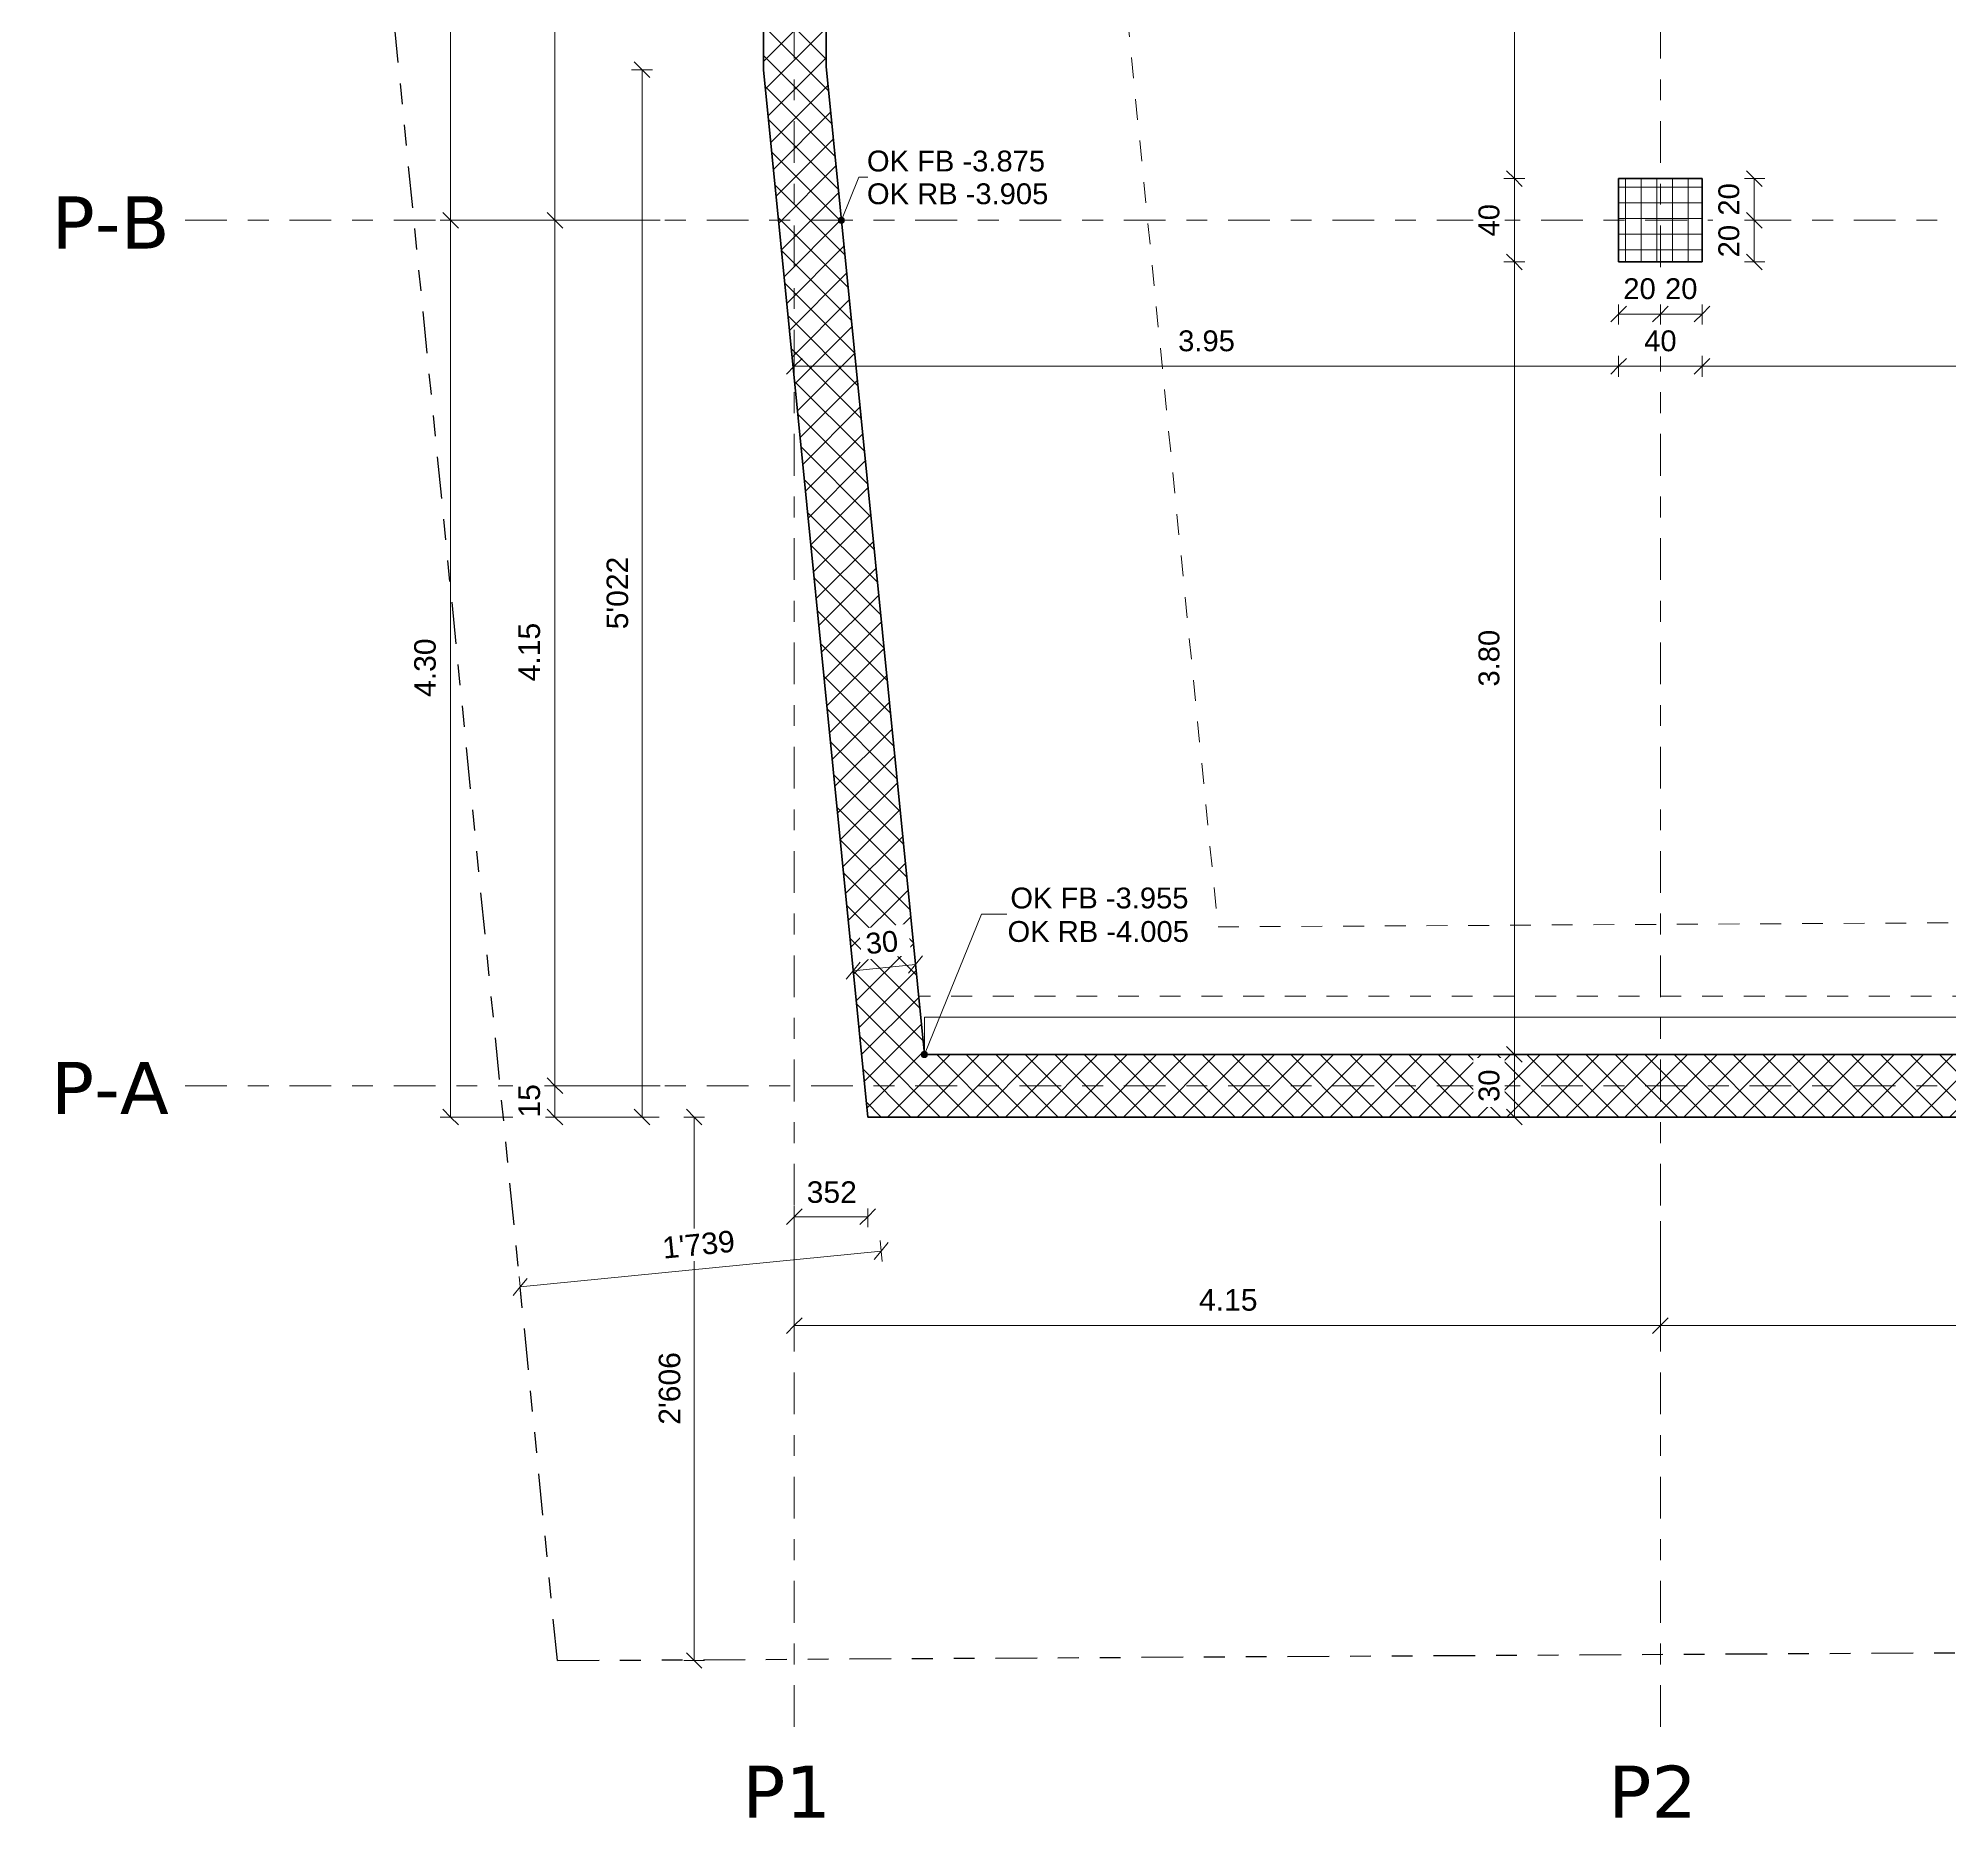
# Model space of a CAD drawing. Header units: metres. Extents: x -85.4 to -16.9, y -21.5 to 5.8.
# Drawn here: x -81.49 to -72.32, y -21.09 to -12.56 of the extents above; entities that cross this region are included whole.
import ezdxf

# ---------------------------------------------------------------- set-up
doc = ezdxf.new("R2010")
doc.units = ezdxf.units.M
for name, pattern in [('_Grundgrenze_', [0.45, 0.2, -0.05, 0.05, -0.05, 0.05, -0.05]), ('_Rasterlinie_', [0.375, 0.2, -0.05, 0.075, -0.05]), ('_Strichliert - Fein_', [0.15, 0.1, -0.05]), ('Gestrichelt', [0.1, 0.05, -0.05])]:
    doc.linetypes.add(name, pattern=pattern)
for name, color, linetype, lineweight in [('A-____-____-DIMS', 7, 'Continuous', 5), ('A-____-____-DIMS-50', 7, 'Continuous', 5), ('A-FLOR-____-OTLN', 7, 'Continuous', 9), ('A-WALL-____-MCUT', 7, 'Continuous', 35), ('A-WALL-____-PATT', 7, 'Continuous', 35), ('G-____-____-DIMS', 7, 'Continuous', 5), ('S-COLS-____-MCUT', 7, 'Continuous', 35), ('S-COLS-____-OTLN', 7, 'Continuous', 9), ('S-GRID-____-OTLN', 7, 'Continuous', 5)]:
    doc.layers.add(name, color=color, linetype=linetype, lineweight=lineweight)
for name, color, linetype, lineweight, true_color in [('A-DETL-____-OTLN', 5, 'Continuous', 9, 0x0000ff), ('C-PROP-LINE-OTLN', 7, '_Grundgrenze_', 25, 0x800000), ('S-GRID-____-IDEN', 7, 'Continuous', 9, 0x5555aa)]:
    doc.layers.add(name, color=color, linetype=linetype, lineweight=lineweight, true_color=true_color)
doc.styles.add('Arial_2', font='arial.ttf', dxfattribs={"height": 0.1})
doc.styles.add('Arial_B', font='arial.ttf', dxfattribs={"height": 0.103175})
doc.styles.add('Verdana_B', font='verdana.ttf', dxfattribs={"height": 0.25})
doc.dimstyles.new('SUB_Rohbau', dxfattribs={"dimscale": 0.3048, "dimtxt": 0.102026, "dimasz": 0.246063, "dimexe": 0.164042, "dimexo": 0.0625, "dimgap": 0.123031, "dimtad": 1, "dimdec": 0, "dimlfac": 1000, "dimzin": 0, "dimdsep": 46, "dimtxsty": 'Arial_B', "dimblk1": 'OBLIQUE', "dimblk2": 'OBLIQUE', "dimsah": 1, "dimcen": 0.09, "dimazin": 0, "dimtfac": 1, "dimtdec": 4, "dimtix": 1, "dimtmove": 0, "dimatfit": 3, "dimfxl": 0.164042, "dimfxlon": 1, "dimtvp": 1, "dimtfill": 1, "dimtolj": 1, "dimtzin": 0, "dimarcsym": 2})
doc.dimstyles.new('SUB_Rohbau_Aussen_Vermassung', dxfattribs={"dimscale": 0.3048, "dimtxt": 0.102026, "dimasz": 0.246063, "dimexe": 0.164042, "dimexo": 0.0625, "dimgap": 0.123031, "dimtad": 1, "dimrnd": 0.005, "dimzin": 0, "dimdsep": 46, "dimtxsty": 'Arial_B', "dimblk1": 'OBLIQUE', "dimblk2": 'OBLIQUE', "dimsah": 1, "dimcen": 0.09, "dimazin": 0, "dimtfac": 1, "dimtdec": 4, "dimtix": 1, "dimtmove": 0, "dimatfit": 3, "dimfxl": 1.64042, "dimfxlon": 1, "dimtvp": 1, "dimtfill": 1, "dimtolj": 1, "dimtzin": 0, "dimarcsym": 2})
doc.dimstyles.new('SUB_Rohbau_Aussen_Vermassung_1', dxfattribs={"dimscale": 0.3048, "dimtxt": 0.102026, "dimasz": 0.246063, "dimexe": 0.164042, "dimexo": 0.0625, "dimgap": 0.123031, "dimtad": 1, "dimdec": 1, "dimlfac": 100, "dimrnd": 0.5, "dimdsep": 46, "dimtxsty": 'Arial_B', "dimblk1": 'OBLIQUE', "dimblk2": 'OBLIQUE', "dimsah": 1, "dimcen": 0.09, "dimazin": 0, "dimtfac": 1, "dimtdec": 4, "dimtix": 1, "dimtmove": 0, "dimatfit": 3, "dimfxl": 1.64042, "dimfxlon": 1, "dimtvp": 1, "dimtfill": 1, "dimtolj": 1, "dimtzin": 0, "dimarcsym": 2})
doc.dimstyles.new('SUB_Rohbau_fein', dxfattribs={"dimscale": 0.3048, "dimtxt": 0.102026, "dimasz": 0.246063, "dimexe": 0.164042, "dimexo": 0.0625, "dimgap": 0.123031, "dimtad": 1, "dimdec": 1, "dimlfac": 100, "dimrnd": 0.5, "dimdsep": 46, "dimtxsty": 'Arial_2', "dimblk1": 'OBLIQUE', "dimblk2": 'OBLIQUE', "dimsah": 1, "dimcen": 0.09, "dimazin": 0, "dimtfac": 1, "dimtdec": 4, "dimtix": 1, "dimtmove": 0, "dimatfit": 3, "dimfxl": 0.164042, "dimfxlon": 1, "dimtvp": 1, "dimtfill": 1, "dimtolj": 1, "dimtzin": 0, "dimarcsym": 2})
doc.dimstyles.new('SUB_Rohbau_fein_1', dxfattribs={"dimscale": 0.3048, "dimtxt": 0.102026, "dimasz": 0.246063, "dimexe": 0.164042, "dimexo": 0.0625, "dimgap": 0.123031, "dimtad": 1, "dimrnd": 0.005, "dimzin": 0, "dimdsep": 46, "dimtxsty": 'Arial_2', "dimblk1": 'OBLIQUE', "dimblk2": 'OBLIQUE', "dimsah": 1, "dimcen": 0.09, "dimazin": 0, "dimtfac": 1, "dimtdec": 4, "dimtix": 1, "dimtmove": 0, "dimatfit": 3, "dimfxl": 0.164042, "dimfxlon": 1, "dimtvp": 1, "dimtfill": 1, "dimtolj": 1, "dimtzin": 0, "dimarcsym": 2})
pattern_1 = [(45, (0, 0), (-0.07071068, 0.07071068), []), (135, (0, 0), (-0.07071068, -0.07071068), [])]

# ---------------------------------------------------------------- blocks, each defined once
blk = doc.blocks.new('Family - ___-13919876--01_UG_OK_FFB_AF_lu')
at = {"layer": 'C-PROP-LINE-OTLN'}
for q in [(-81.4851, 4.6615), (-18.6781, -20.0011)]:
    blk.add_line((-78.996, -20.3395), q, dxfattribs=at)
blk = doc.blocks.new('DIMBLOCK1--01_UG_OK_FFB_AF_lu')
at = {"layer": 'A-____-____-DIMS-50'}
for p, q in [((-77.8603, -18.7334), (-77.8603, -18.2334)), ((-73.708, -18.7334), (-73.708, -18.2334)), ((-77.8603, -18.7334), (-77.8978, -18.7709)), ((-77.8603, -18.7334), (-77.8228, -18.6959)), ((-77.8603, -18.7334), (-73.708, -18.7334)), ((-77.8603, -18.7334), (-77.8603, -18.7834)), ((-73.708, -18.7334), (-73.7455, -18.7709)), ((-73.708, -18.7334), (-73.6705, -18.6959)), ((-73.708, -18.7334), (-73.708, -18.7834))]:
    blk.add_line(p, q, dxfattribs=at)
at = {"layer": 'A-____-____-DIMS-50', "color": 0, "insert": (-75.9199, -18.5588), "char_height": 0.10317, "width": 0.325653, "attachment_point": 1, "line_spacing_factor": 0.941778, "style": 'Arial_B', "bg_fill": 3, "box_fill_scale": 1.25, "bg_fill_color": 256, "bg_fill_true_color": 13158600, "bg_fill_transparency": 0}
blk.add_mtext('4.15', dxfattribs=at)
blk = doc.blocks.new('_Oblique')
at = {"color": 0, "linetype": 'ByBlock', "lineweight": -2}
blk.add_line((-0.5, -0.5), (0.5, 0.5), dxfattribs=at)
blk = doc.blocks.new('DIMBLOCK2--01_UG_OK_FFB_AF_lu')
at = {"layer": 'A-____-____-DIMS-50'}
for p, q in [((-73.708, -18.7334), (-73.708, -18.2334)), ((-66.673, -18.7334), (-66.673, -18.2334)), ((-73.708, -18.7334), (-73.7455, -18.7709)), ((-73.708, -18.7334), (-73.6705, -18.6959)), ((-73.708, -18.7334), (-66.673, -18.7334)), ((-73.708, -18.7334), (-73.708, -18.7834)), ((-66.673, -18.7334), (-66.7105, -18.7709)), ((-66.673, -18.7334), (-66.6355, -18.6959)), ((-66.673, -18.7334), (-66.673, -18.7834))]:
    blk.add_line(p, q, dxfattribs=at)
at = {"layer": 'A-____-____-DIMS-50', "color": 0, "insert": (-70.3522, -18.5588), "char_height": 0.103175, "width": 0.388091, "attachment_point": 1, "line_spacing_factor": 0.941778, "style": 'Arial_B', "bg_fill": 3, "box_fill_scale": 1.25, "bg_fill_color": 256, "bg_fill_true_color": 13158600, "bg_fill_transparency": 0}
blk.add_mtext('7.03\\A2\\H0.5x;\\S5^  ;\\H2x;', dxfattribs=at)
blk = doc.blocks.new('DIMBLOCK9--01_UG_OK_FFB_AF_lu')
at = {"layer": 'A-____-____-DIMS-50'}
for p, q in [((-79.508, -4.6234), (-79.558, -4.6234)), ((-79.508, -4.6234), (-79.5455, -4.5859)), ((-79.508, -4.6234), (-79.508, -13.4334)), ((-79.508, -4.6234), (-79.4705, -4.6609)), ((-79.508, -4.6234), (-79.008, -4.6234)), ((-79.508, -13.4334), (-79.558, -13.4334)), ((-79.508, -13.4334), (-79.5455, -13.3959)), ((-79.508, -13.4334), (-79.4705, -13.4709)), ((-79.508, -13.4334), (-79.008, -13.4334))]:
    blk.add_line(p, q, dxfattribs=at)
at = {"layer": 'A-____-____-DIMS-50', "color": 0, "insert": (-79.6827, -9.1641), "char_height": 0.10317, "width": 0.325653, "attachment_point": 1, "rotation": 90, "line_spacing_factor": 0.941778, "style": 'Arial_B', "bg_fill": 3, "box_fill_scale": 1.25, "bg_fill_color": 256, "bg_fill_true_color": 13158600, "bg_fill_transparency": 0}
blk.add_mtext('8.81', dxfattribs=at)
blk = doc.blocks.new('DIMBLOCK10--01_UG_OK_FFB_AF_lu')
at = {"layer": 'A-____-____-DIMS-50'}
for p, q in [((-79.508, -13.4334), (-79.558, -13.4334)), ((-79.508, -13.4334), (-79.5455, -13.3959)), ((-79.508, -13.4334), (-79.508, -17.7334)), ((-79.508, -13.4334), (-79.4705, -13.4709)), ((-79.508, -13.4334), (-79.008, -13.4334)), ((-79.508, -17.7334), (-79.558, -17.7334)), ((-79.508, -17.7334), (-79.5455, -17.6959)), ((-79.508, -17.7334), (-79.4705, -17.7709)), ((-79.508, -17.7334), (-79.008, -17.7334))]:
    blk.add_line(p, q, dxfattribs=at)
at = {"layer": 'A-____-____-DIMS-50', "color": 0, "insert": (-79.6827, -15.7191), "char_height": 0.10317, "width": 0.325653, "attachment_point": 1, "rotation": 90, "line_spacing_factor": 0.941778, "style": 'Arial_B', "bg_fill": 3, "box_fill_scale": 1.25, "bg_fill_color": 256, "bg_fill_true_color": 13158600, "bg_fill_transparency": 0}
blk.add_mtext('4.30', dxfattribs=at)
blk = doc.blocks.new('DIMBLOCK11--01_UG_OK_FFB_AF_lu')
at = {"layer": 'A-____-____-DIMS-50'}
for p, q in [((-79.008, -17.5834), (-79.058, -17.5834)), ((-79.008, -17.5834), (-79.0455, -17.5459)), ((-79.008, -17.7334), (-79.008, -17.5834)), ((-79.008, -17.5834), (-78.9705, -17.6209)), ((-79.008, -17.5834), (-78.5041, -17.5834)), ((-79.008, -17.7334), (-79.058, -17.7334)), ((-79.008, -17.7334), (-79.0455, -17.6959)), ((-79.008, -17.7334), (-78.9705, -17.7709)), ((-79.008, -17.7334), (-78.508, -17.7334))]:
    blk.add_line(p, q, dxfattribs=at)
at = {"layer": 'A-____-____-DIMS-50', "color": 0, "insert": (-79.1827, -17.736), "char_height": 0.10317, "width": 0.186088, "attachment_point": 1, "rotation": 90, "line_spacing_factor": 0.941778, "style": 'Arial_B', "bg_fill": 3, "box_fill_scale": 1.25, "bg_fill_color": 256, "bg_fill_true_color": 13158600, "bg_fill_transparency": 0}
blk.add_mtext('15', dxfattribs=at)
blk = doc.blocks.new('DIMBLOCK12--01_UG_OK_FFB_AF_lu')
at = {"layer": 'A-____-____-DIMS-50'}
for p, q in [((-79.008, -13.4334), (-79.058, -13.4334)), ((-79.008, -13.4334), (-79.0455, -13.3959)), ((-79.008, -17.5834), (-79.008, -13.4334)), ((-79.008, -13.4334), (-78.9705, -13.4709)), ((-79.008, -13.4334), (-78.5041, -13.4334)), ((-79.008, -17.5834), (-79.058, -17.5834)), ((-79.008, -17.5834), (-79.0455, -17.5459)), ((-79.008, -17.5834), (-78.9705, -17.6209)), ((-79.008, -17.5834), (-78.5041, -17.5834))]:
    blk.add_line(p, q, dxfattribs=at)
at = {"layer": 'A-____-____-DIMS-50', "color": 0, "insert": (-79.1827, -15.6441), "char_height": 0.10317, "width": 0.325653, "attachment_point": 1, "rotation": 90, "line_spacing_factor": 0.941778, "style": 'Arial_B', "bg_fill": 3, "box_fill_scale": 1.25, "bg_fill_color": 256, "bg_fill_true_color": 13158600, "bg_fill_transparency": 0}
blk.add_mtext('4.15', dxfattribs=at)
blk = doc.blocks.new('DIMBLOCK13--01_UG_OK_FFB_AF_lu')
at = {"layer": 'A-____-____-DIMS-50'}
for p, q in [((-79.008, -4.6234), (-79.058, -4.6234)), ((-79.008, -4.6234), (-79.0455, -4.5859)), ((-79.008, -13.4334), (-79.008, -4.6234)), ((-79.008, -4.6234), (-78.9705, -4.6609)), ((-79.008, -4.6234), (-78.5041, -4.6234)), ((-79.008, -13.4334), (-79.058, -13.4334)), ((-79.008, -13.4334), (-79.0455, -13.3959)), ((-79.008, -13.4334), (-78.9705, -13.4709)), ((-79.008, -13.4334), (-78.5041, -13.4334))]:
    blk.add_line(p, q, dxfattribs=at)
at = {"layer": 'A-____-____-DIMS-50', "color": 0, "insert": (-79.1827, -9.1641), "char_height": 0.10317, "width": 0.325653, "attachment_point": 1, "rotation": 90, "line_spacing_factor": 0.941778, "style": 'Arial_B', "bg_fill": 3, "box_fill_scale": 1.25, "bg_fill_color": 256, "bg_fill_true_color": 13158600, "bg_fill_transparency": 0}
blk.add_mtext('8.81', dxfattribs=at)
blk = doc.blocks.new('DIMBLOCK15--01_UG_OK_FFB_AF_lu')
at = {"layer": 'A-____-____-DIMS-50'}
for p, q in [((-78.3404, -17.7334), (-78.3904, -17.7334)), ((-78.3404, -17.7334), (-78.3779, -17.6959)), ((-78.3404, -20.3395), (-78.3404, -17.7334)), ((-78.3404, -17.7334), (-78.3029, -17.7709)), ((-78.3404, -17.7334), (-78.2904, -17.7334)), ((-78.3404, -20.3395), (-78.3904, -20.3395)), ((-78.3404, -20.3395), (-78.3779, -20.302)), ((-78.3404, -20.3395), (-78.3029, -20.377)), ((-78.3404, -20.3395), (-78.2904, -20.3395))]:
    blk.add_line(p, q, dxfattribs=at)
at = {"layer": 'A-____-____-DIMS-50', "color": 0, "insert": (-78.5102, -19.2089), "char_height": 0.10317, "width": 0.413934, "attachment_point": 1, "rotation": 90, "line_spacing_factor": 0.941778, "style": 'Arial_B', "bg_fill": 3, "box_fill_scale": 1.25, "bg_fill_color": 256, "bg_fill_true_color": 13158600, "bg_fill_transparency": 0}
blk.add_mtext("2'606", dxfattribs=at)
blk = doc.blocks.new('DIMBLOCK16--01_UG_OK_FFB_AF_lu')
at = {"layer": 'A-____-____-DIMS-50'}
for p, q in [((-77.444, -18.376), (-77.449, -18.3262)), ((-79.1743, -18.5482), (-77.444, -18.376)), ((-77.444, -18.376), (-77.4776, -18.417)), ((-77.444, -18.376), (-77.4104, -18.3349)), ((-77.444, -18.376), (-77.4391, -18.4257)), ((-79.1743, -18.5482), (-79.1793, -18.4985)), ((-79.1743, -18.5482), (-79.1407, -18.5072)), ((-79.1743, -18.5482), (-79.2079, -18.5893)), ((-79.1743, -18.5482), (-79.1694, -18.598))]:
    blk.add_line(p, q, dxfattribs=at)
at = {"layer": 'A-____-____-DIMS-50', "color": 0, "insert": (-78.4976, -18.3102), "char_height": 0.10317, "width": 0.413934, "attachment_point": 1, "rotation": 5.68573, "line_spacing_factor": 0.941778, "style": 'Arial_B', "bg_fill": 3, "box_fill_scale": 1.25, "bg_fill_color": 256, "bg_fill_true_color": 13158600, "bg_fill_transparency": 0}
blk.add_mtext("1'739", dxfattribs=at)
blk = doc.blocks.new('DIMBLOCK35--01_UG_OK_FFB_AF_lu')
at = {"layer": 'A-____-____-DIMS-50'}
for p, q in [((-77.8603, -14.1334), (-77.8603, -14.0834)), ((-77.8603, -14.1334), (-77.8228, -14.0959)), ((-73.908, -14.1334), (-73.908, -14.0834)), ((-73.908, -14.1334), (-73.8705, -14.0959)), ((-77.8603, -14.1334), (-77.8978, -14.1709)), ((-77.8603, -14.1334), (-73.908, -14.1334)), ((-77.8603, -14.1334), (-77.8603, -14.1834)), ((-73.908, -14.1334), (-73.9455, -14.1709)), ((-73.908, -14.1334), (-73.908, -14.1834))]:
    blk.add_line(p, q, dxfattribs=at)
at = {"layer": 'A-____-____-DIMS-50', "color": 0, "insert": (-76.0199, -13.9614), "char_height": 0.1, "width": 0.325653, "attachment_point": 1, "line_spacing_factor": 0.941778, "style": 'Arial_2', "bg_fill": 3, "box_fill_scale": 1.25, "bg_fill_color": 256, "bg_fill_true_color": 13158600, "bg_fill_transparency": 0}
blk.add_mtext('3.95', dxfattribs=at)
blk = doc.blocks.new('DIMBLOCK36--01_UG_OK_FFB_AF_lu')
at = {"layer": 'A-____-____-DIMS-50'}
for p, q in [((-73.908, -14.1334), (-73.908, -14.0834)), ((-73.908, -14.1334), (-73.8705, -14.0959)), ((-73.508, -14.1334), (-73.508, -14.0834)), ((-73.508, -14.1334), (-73.4705, -14.0959)), ((-73.908, -14.1334), (-73.9455, -14.1709)), ((-73.908, -14.1334), (-73.508, -14.1334)), ((-73.908, -14.1334), (-73.908, -14.1834)), ((-73.508, -14.1334), (-73.5455, -14.1709)), ((-73.508, -14.1334), (-73.508, -14.1834))]:
    blk.add_line(p, q, dxfattribs=at)
at = {"layer": 'A-____-____-DIMS-50', "color": 0, "insert": (-73.7856, -13.9614), "char_height": 0.1, "width": 0.186088, "attachment_point": 1, "line_spacing_factor": 0.941778, "style": 'Arial_2', "bg_fill": 3, "box_fill_scale": 1.25, "bg_fill_color": 256, "bg_fill_true_color": 13158600, "bg_fill_transparency": 0}
blk.add_mtext('40', dxfattribs=at)
blk = doc.blocks.new('DIMBLOCK37--01_UG_OK_FFB_AF_lu')
at = {"layer": 'A-____-____-DIMS-50'}
for p, q in [((-73.508, -14.1334), (-73.508, -14.0834)), ((-73.508, -14.1334), (-73.4705, -14.0959)), ((-66.873, -14.1334), (-66.873, -14.0834)), ((-66.873, -14.1334), (-66.8355, -14.0959)), ((-73.508, -14.1334), (-73.5455, -14.1709)), ((-73.508, -14.1334), (-66.873, -14.1334)), ((-73.508, -14.1334), (-73.508, -14.1834)), ((-66.873, -14.1334), (-66.9105, -14.1709)), ((-66.873, -14.1334), (-66.873, -14.1834))]:
    blk.add_line(p, q, dxfattribs=at)
at = {"layer": 'A-____-____-DIMS-50', "color": 0, "insert": (-70.3522, -13.9614), "char_height": 0.1, "width": 0.388091, "attachment_point": 1, "line_spacing_factor": 0.941778, "style": 'Arial_2', "bg_fill": 3, "box_fill_scale": 1.25, "bg_fill_color": 256, "bg_fill_true_color": 13158600, "bg_fill_transparency": 0}
blk.add_mtext('6.63\\A2\\H0.5x;\\S5^  ;\\H2x;', dxfattribs=at)
blk = doc.blocks.new('DIMBLOCK68--01_UG_OK_FFB_AF_lu')
at = {"layer": 'A-____-____-DIMS-50'}
for p, q in [((-74.408, -17.4334), (-74.4455, -17.3959)), ((-74.408, -17.4334), (-74.458, -17.4334)), ((-74.408, -17.7334), (-74.408, -17.4334)), ((-74.408, -17.4334), (-74.3705, -17.4709)), ((-74.408, -17.4334), (-74.358, -17.4334)), ((-74.408, -17.7334), (-74.458, -17.7334)), ((-74.408, -17.7334), (-74.4455, -17.6959)), ((-74.408, -17.7334), (-74.3705, -17.7709)), ((-74.408, -17.7334), (-74.358, -17.7334))]:
    blk.add_line(p, q, dxfattribs=at)
at = {"layer": 'A-____-____-DIMS-50', "color": 0, "insert": (-74.58, -17.661), "char_height": 0.1, "width": 0.186088, "attachment_point": 1, "rotation": 90, "line_spacing_factor": 0.941778, "style": 'Arial_2', "bg_fill": 3, "box_fill_scale": 1.25, "bg_fill_color": 256, "bg_fill_true_color": 13158600, "bg_fill_transparency": 0}
blk.add_mtext('30', dxfattribs=at)
blk = doc.blocks.new('DIMBLOCK69--01_UG_OK_FFB_AF_lu')
at = {"layer": 'A-____-____-DIMS-50'}
for p, q in [((-74.408, -13.6334), (-74.458, -13.6334)), ((-74.408, -13.6334), (-74.4455, -13.5959)), ((-74.408, -17.4334), (-74.408, -13.6334)), ((-74.408, -13.6334), (-74.3705, -13.6709)), ((-74.408, -13.6334), (-74.358, -13.6334)), ((-74.408, -17.4334), (-74.4455, -17.3959)), ((-74.408, -17.4334), (-74.458, -17.4334)), ((-74.408, -17.4334), (-74.3705, -17.4709)), ((-74.408, -17.4334), (-74.358, -17.4334))]:
    blk.add_line(p, q, dxfattribs=at)
at = {"layer": 'A-____-____-DIMS-50', "color": 0, "insert": (-74.58, -15.6691), "char_height": 0.1, "width": 0.325653, "attachment_point": 1, "rotation": 90, "line_spacing_factor": 0.941778, "style": 'Arial_2', "bg_fill": 3, "box_fill_scale": 1.25, "bg_fill_color": 256, "bg_fill_true_color": 13158600, "bg_fill_transparency": 0}
blk.add_mtext('3.80', dxfattribs=at)
blk = doc.blocks.new('DIMBLOCK70--01_UG_OK_FFB_AF_lu')
at = {"layer": 'A-____-____-DIMS-50'}
for p, q in [((-74.408, -13.2334), (-74.4455, -13.1959)), ((-74.408, -13.2334), (-74.458, -13.2334)), ((-74.408, -13.6334), (-74.408, -13.2334)), ((-74.408, -13.2334), (-74.3705, -13.2709)), ((-74.408, -13.2334), (-74.358, -13.2334)), ((-74.408, -13.6334), (-74.458, -13.6334)), ((-74.408, -13.6334), (-74.4455, -13.5959)), ((-74.408, -13.6334), (-74.3705, -13.6709)), ((-74.408, -13.6334), (-74.358, -13.6334))]:
    blk.add_line(p, q, dxfattribs=at)
at = {"layer": 'A-____-____-DIMS-50', "color": 0, "insert": (-74.58, -13.511), "char_height": 0.1, "width": 0.186088, "attachment_point": 1, "rotation": 90, "line_spacing_factor": 0.941778, "style": 'Arial_2', "bg_fill": 3, "box_fill_scale": 1.25, "bg_fill_color": 256, "bg_fill_true_color": 13158600, "bg_fill_transparency": 0}
blk.add_mtext('40', dxfattribs=at)
blk = doc.blocks.new('DIMBLOCK71--01_UG_OK_FFB_AF_lu')
at = {"layer": 'A-____-____-DIMS-50'}
for p, q in [((-74.408, -4.8234), (-74.458, -4.8234)), ((-74.408, -4.8234), (-74.4455, -4.7859)), ((-74.408, -13.2334), (-74.408, -4.8234)), ((-74.408, -4.8234), (-74.3705, -4.8609)), ((-74.408, -4.8234), (-74.358, -4.8234)), ((-74.408, -13.2334), (-74.4455, -13.1959)), ((-74.408, -13.2334), (-74.458, -13.2334)), ((-74.408, -13.2334), (-74.3705, -13.2709)), ((-74.408, -13.2334), (-74.358, -13.2334))]:
    blk.add_line(p, q, dxfattribs=at)
at = {"layer": 'A-____-____-DIMS-50', "color": 0, "insert": (-74.58, -9.1641), "char_height": 0.1, "width": 0.325653, "attachment_point": 1, "rotation": 90, "line_spacing_factor": 0.941778, "style": 'Arial_2', "bg_fill": 3, "box_fill_scale": 1.25, "bg_fill_color": 256, "bg_fill_true_color": 13158600, "bg_fill_transparency": 0}
blk.add_mtext('8.41', dxfattribs=at)
blk = doc.blocks.new('DIMBLOCK210--01_UG_OK_FFB_AF_lu')
at = {"layer": 'A-____-____-DIMS-50'}
for p, q in [((-77.2793, -17.0022), (-77.2843, -16.9524)), ((-77.5779, -17.0319), (-77.6115, -17.0729)), ((-77.5779, -17.0319), (-77.5828, -16.9821)), ((-77.5779, -17.0319), (-77.5443, -16.9909)), ((-77.5779, -17.0319), (-77.2793, -17.0022)), ((-77.5779, -17.0319), (-77.5729, -17.0817)), ((-77.2793, -17.0022), (-77.3129, -17.0432)), ((-77.2793, -17.0022), (-77.2457, -16.9611)), ((-77.2793, -17.0022), (-77.2744, -17.0519))]:
    blk.add_line(p, q, dxfattribs=at)
at = {"layer": 'A-____-____-DIMS-50', "color": 0, "insert": (-77.5228, -16.8535), "char_height": 0.1, "width": 0.186088, "attachment_point": 1, "rotation": 5.68573, "line_spacing_factor": 0.941778, "style": 'Arial_2', "bg_fill": 3, "box_fill_scale": 1.25, "bg_fill_color": 256, "bg_fill_true_color": 13158600, "bg_fill_transparency": 0}
blk.add_mtext('30', dxfattribs=at)
blk = doc.blocks.new('DIMBLOCK221--01_UG_OK_FFB_AF_lu')
at = {"layer": 'A-____-____-DIMS-50'}
for p, q in [((-77.8603, -18.2116), (-77.8978, -18.2491)), ((-77.8603, -18.2116), (-77.8603, -18.1616)), ((-77.8603, -18.2116), (-77.8228, -18.1741)), ((-77.8603, -18.2116), (-77.508, -18.2116)), ((-77.8603, -18.2116), (-77.8603, -18.2616)), ((-77.508, -18.2116), (-77.5455, -18.2491)), ((-77.508, -18.2116), (-77.508, -18.1616)), ((-77.508, -18.2116), (-77.4705, -18.1741)), ((-77.508, -18.2116), (-77.508, -18.2616))]:
    blk.add_line(p, q, dxfattribs=at)
at = {"layer": 'A-____-____-DIMS-50', "color": 0, "insert": (-77.8008, -18.0418), "char_height": 0.10317, "width": 0.279843, "attachment_point": 1, "line_spacing_factor": 0.941778, "style": 'Arial_B', "bg_fill": 3, "box_fill_scale": 1.25, "bg_fill_color": 256, "bg_fill_true_color": 13158600, "bg_fill_transparency": 0}
blk.add_mtext('352', dxfattribs=at)
blk = doc.blocks.new('DIMBLOCK222--01_UG_OK_FFB_AF_lu')
at = {"layer": 'A-____-____-DIMS-50'}
for p, q in [((-78.5904, -12.7114), (-78.6404, -12.7114)), ((-78.5904, -12.7114), (-78.6279, -12.6739)), ((-78.5904, -17.7334), (-78.5904, -12.7114)), ((-78.5904, -12.7114), (-78.5529, -12.7489)), ((-78.5904, -12.7114), (-78.5404, -12.7114)), ((-78.5904, -17.7334), (-78.6404, -17.7334)), ((-78.5904, -17.7334), (-78.6279, -17.6959)), ((-78.5904, -17.7334), (-78.5529, -17.7709)), ((-78.5904, -17.7334), (-78.5404, -17.7334))]:
    blk.add_line(p, q, dxfattribs=at)
at = {"layer": 'A-____-____-DIMS-50', "color": 0, "insert": (-78.7602, -15.3949), "char_height": 0.10317, "width": 0.413934, "attachment_point": 1, "rotation": 90, "line_spacing_factor": 0.941778, "style": 'Arial_B', "bg_fill": 3, "box_fill_scale": 1.25, "bg_fill_color": 256, "bg_fill_true_color": 13158600, "bg_fill_transparency": 0}
blk.add_mtext("5'022", dxfattribs=at)
blk = doc.blocks.new('DIMBLOCK295--01_UG_OK_FFB_AF_lu')
at = {"layer": 'A-____-____-DIMS-50'}
for p, q in [((-73.258, -13.2334), (-73.2955, -13.1959)), ((-73.258, -13.2334), (-73.308, -13.2334)), ((-73.258, -13.2334), (-73.258, -13.4334)), ((-73.258, -13.2334), (-73.2205, -13.2709)), ((-73.258, -13.2334), (-73.208, -13.2334)), ((-73.258, -13.4334), (-73.308, -13.4334)), ((-73.258, -13.4334), (-73.2955, -13.3959)), ((-73.258, -13.4334), (-73.2205, -13.4709)), ((-73.258, -13.4334), (-73.208, -13.4334))]:
    blk.add_line(p, q, dxfattribs=at)
at = {"layer": 'A-____-____-DIMS-50', "color": 0, "insert": (-73.43, -13.411), "char_height": 0.1, "width": 0.186088, "attachment_point": 1, "rotation": 90, "line_spacing_factor": 0.941778, "style": 'Arial_2', "bg_fill": 3, "box_fill_scale": 1.25, "bg_fill_color": 256, "bg_fill_true_color": 13158600, "bg_fill_transparency": 0}
blk.add_mtext('20', dxfattribs=at)
blk = doc.blocks.new('DIMBLOCK296--01_UG_OK_FFB_AF_lu')
at = {"layer": 'A-____-____-DIMS-50'}
for p, q in [((-73.258, -13.4334), (-73.308, -13.4334)), ((-73.258, -13.4334), (-73.2955, -13.3959)), ((-73.258, -13.4334), (-73.258, -13.6334)), ((-73.258, -13.4334), (-73.2205, -13.4709)), ((-73.258, -13.4334), (-73.208, -13.4334)), ((-73.258, -13.6334), (-73.308, -13.6334)), ((-73.258, -13.6334), (-73.2955, -13.5959)), ((-73.258, -13.6334), (-73.2205, -13.6709)), ((-73.258, -13.6334), (-73.208, -13.6334))]:
    blk.add_line(p, q, dxfattribs=at)
at = {"layer": 'A-____-____-DIMS-50', "color": 0, "insert": (-73.43, -13.611), "char_height": 0.1, "width": 0.186088, "attachment_point": 1, "rotation": 90, "line_spacing_factor": 0.941778, "style": 'Arial_2', "bg_fill": 3, "box_fill_scale": 1.25, "bg_fill_color": 256, "bg_fill_true_color": 13158600, "bg_fill_transparency": 0}
blk.add_mtext('20', dxfattribs=at)
blk = doc.blocks.new('DIMBLOCK297--01_UG_OK_FFB_AF_lu')
at = {"layer": 'A-____-____-DIMS-50'}
for p, q in [((-73.908, -13.8834), (-73.908, -13.8334)), ((-73.708, -13.8834), (-73.708, -13.8334)), ((-73.908, -13.8834), (-73.9455, -13.9209)), ((-73.908, -13.8834), (-73.8705, -13.8459)), ((-73.908, -13.8834), (-73.708, -13.8834)), ((-73.908, -13.8834), (-73.908, -13.9334)), ((-73.708, -13.8834), (-73.7455, -13.9209)), ((-73.708, -13.8834), (-73.6705, -13.8459)), ((-73.708, -13.8834), (-73.708, -13.9334))]:
    blk.add_line(p, q, dxfattribs=at)
at = {"layer": 'A-____-____-DIMS-50', "color": 0, "insert": (-73.8856, -13.7114), "char_height": 0.1, "width": 0.186088, "attachment_point": 1, "line_spacing_factor": 0.941778, "style": 'Arial_2', "bg_fill": 3, "box_fill_scale": 1.25, "bg_fill_color": 256, "bg_fill_true_color": 13158600, "bg_fill_transparency": 0}
blk.add_mtext('20', dxfattribs=at)
blk = doc.blocks.new('DIMBLOCK298--01_UG_OK_FFB_AF_lu')
at = {"layer": 'A-____-____-DIMS-50'}
for p, q in [((-73.708, -13.8834), (-73.708, -13.8334)), ((-73.508, -13.8834), (-73.508, -13.8334)), ((-73.708, -13.8834), (-73.7455, -13.9209)), ((-73.708, -13.8834), (-73.6705, -13.8459)), ((-73.708, -13.8834), (-73.508, -13.8834)), ((-73.708, -13.8834), (-73.708, -13.9334)), ((-73.508, -13.8834), (-73.5455, -13.9209)), ((-73.508, -13.8834), (-73.4705, -13.8459)), ((-73.508, -13.8834), (-73.508, -13.9334))]:
    blk.add_line(p, q, dxfattribs=at)
at = {"layer": 'A-____-____-DIMS-50', "color": 0, "insert": (-73.6856, -13.7114), "char_height": 0.1, "width": 0.186088, "attachment_point": 1, "line_spacing_factor": 0.941778, "style": 'Arial_2', "bg_fill": 3, "box_fill_scale": 1.25, "bg_fill_color": 256, "bg_fill_true_color": 13158600, "bg_fill_transparency": 0}
blk.add_mtext('20', dxfattribs=at)

msp = doc.modelspace()

# ---------------------------------------------------------------- hatches: boundary and pattern name
at = {"layer": 'A-WALL-____-PATT', "lineweight": 9}
h = msp.add_hatch(dxfattribs=at)
h.set_pattern_fill('FP_1', color=256, style=0, pattern_type=2)
h.set_pattern_definition(pattern_1)
h.paths.add_polyline_path([(-78.008, -12.7114), (-77.708, -12.6965), (-77.708, 4.6615), (-78.008, 4.6615), (-78.008, -8.339)])
h = msp.add_hatch(dxfattribs=at)
h.set_pattern_fill('FP_1', color=256, style=0, pattern_type=2)
h.set_pattern_definition(pattern_1)
h.paths.add_polyline_path([(-77.2364, -17.4334), (-77.708, -12.6965), (-78.008, -12.7114), (-77.5379, -17.4334)])
h = msp.add_hatch(dxfattribs=at)
h.set_pattern_fill('FP_1', color=256, style=0, pattern_type=2)
h.set_pattern_definition(pattern_1)
h.paths.add_polyline_path([(-18.6781, -17.7334), (-18.6781, -17.4334), (-77.5379, -17.4334), (-77.508, -17.7334), (-35.3154, -17.7334)])
at = {"layer": 'G-____-____-DIMS', "lineweight": 9}
h = msp.add_hatch(color=256, dxfattribs=at)
edge = h.paths.add_edge_path()
edge.add_arc((-77.6347, -13.4332), 0.015, 0, 360)
h = msp.add_hatch(color=256, dxfattribs=at)
edge = h.paths.add_edge_path()
edge.add_arc((-77.2364, -17.4334), 0.015, 0, 360)
at = {"layer": 'S-COLS-____-OTLN'}
h = msp.add_hatch(dxfattribs=at)
h.set_pattern_fill('FP_2', color=256, style=0, pattern_type=2)
h.set_pattern_definition([(0, (0, 0), (0, 0.075), []), (90, (0, 0), (-0.075, 5e-18), [])])
h.paths.add_polyline_path([(-73.908, -13.6334), (-73.508, -13.6334), (-73.508, -13.2334), (-73.908, -13.2334)])

# ---------------------------------------------------------------- linework, layer by layer
at = {"layer": 'A-DETL-____-OTLN', "color": 30, "linetype": '_Strichliert - Fein_', "true_color": 0xff8000}
for p, q in [((-77.9678, 4.6615), (-75.8289, -16.8216)), ((-75.8289, -16.8216), (-18.6781, -16.5011))]:
    msp.add_line(p, q, dxfattribs=at)
at = {"layer": 'A-DETL-____-OTLN', "color": 7, "linetype": 'Gestrichelt'}
msp.add_line((-70.408, -17.1534), (-77.2643, -17.1534), dxfattribs=at)
at = {"layer": 'A-FLOR-____-OTLN'}
for p, q in [((-77.2364, -17.4334), (-77.2364, -17.254)), ((-77.2364, -17.254), (-70.408, -17.254))]:
    msp.add_line(p, q, dxfattribs=at)
at = {"layer": 'A-WALL-____-MCUT'}
for p, q in [((-78.008, 4.6615), (-78.008, -12.7114)), ((-77.708, -12.6965), (-77.708, 4.6615)), ((-78.008, -12.7114), (-77.508, -17.7334)), ((-77.2364, -17.4334), (-77.708, -12.6965)), ((-70.378, -17.4334), (-77.2364, -17.4334)), ((-77.508, -17.7334), (-18.6781, -17.7334))]:
    msp.add_line(p, q, dxfattribs=at)
at = {"layer": 'G-____-____-DIMS'}
for p, q in [((-77.6347, -13.4332), (-77.5501, -13.2268)), ((-77.5501, -13.2268), (-77.5078, -13.2268)), ((-76.9627, -16.7604), (-76.8418, -16.7604))]:
    msp.add_line(p, q, dxfattribs=at)
at = {"layer": 'G-____-____-DIMS', "lineweight": 9}
for centre in [(-77.6347, -13.4332), (-77.2364, -17.4334)]:
    msp.add_circle(centre, 0.015, dxfattribs=at)
at = {"layer": 'S-COLS-____-MCUT'}
for p, q in [((-73.508, -13.2334), (-73.908, -13.2334)), ((-73.908, -13.2334), (-73.908, -13.6334)), ((-73.508, -13.6334), (-73.508, -13.2334)), ((-73.908, -13.6334), (-73.508, -13.6334))]:
    msp.add_line(p, q, dxfattribs=at)
at = {"layer": 'S-GRID-____-OTLN', "color": 8, "linetype": '_Rasterlinie_', "true_color": 0x808080}
for p, q in [((-77.8603, -20.6582), (-77.8603, 5.3402)), ((-73.708, -20.6582), (-73.708, 5.3402)), ((-80.7802, -13.4334), (-17.3994, -13.4334)), ((-80.7802, -17.5834), (-17.3994, -17.5834))]:
    msp.add_line(p, q, dxfattribs=at)

# ---------------------------------------------------------------- block references
at = {"layer": 'C-PROP-LINE-OTLN'}
msp.add_blockref('Family - ___-13919876--01_UG_OK_FFB_AF_lu', (0, 0), dxfattribs=at)

# ---------------------------------------------------------------- texts
at = {"layer": 'G-____-____-DIMS', "char_height": 0.1, "attachment_point": 1, "line_spacing_factor": 0.941778, "style": 'Arial_2'}
for s, insert, width in [('OK FB -3.875\\POK RB -3.905', (-77.512, -13.0993), 1.039397), ('OK FB -3.955', (-76.8245, -16.6331), 1.021033), ('OK RB -4.005', (-76.838, -16.7937), 1.039397)]:
    msp.add_mtext(s, dxfattribs=dict(at, insert=insert, width=width))
at = {"layer": 'S-GRID-____-IDEN', "color": 8, "lineweight": 5, "true_color": 0x808080, "char_height": 0.25, "attachment_point": 1, "style": 'Verdana_B'}
for s, insert, width in [('P-B', (-81.4209, -13.3189), 0.82173), ('P-A', (-81.4242, -17.4689), 0.829747), ('P1', (-78.1101, -20.8436), 0.601266), ('P2', (-73.9578, -20.8436), 0.601266)]:
    msp.add_mtext(s, dxfattribs=dict(at, insert=insert, width=width))

# ---------------------------------------------------------------- next in the draw order: dimensions: what is measured, and where the dimension line sits
at = {"layer": 'A-____-____-DIMS'}
for base, p1, p2, angle, dimstyle, override, picture, middle in [((-79.508, -13.4334), (-79.008, -4.6234), (-79.008, -13.4334), 90, 'SUB_Rohbau_Aussen_Vermassung', {"dimpost": '<>', "dimfxl": 8.81}, 'DIMBLOCK9--01_UG_OK_FFB_AF_lu', (-79.5982, -9.0284)), ((-73.258, -13.4334), (-73.308, -13.2334), (-73.208, -13.4334), 90, 'SUB_Rohbau_fein', {"dimpost": '<>', "dimfxl": 0.223607}, 'DIMBLOCK295--01_UG_OK_FFB_AF_lu', (-73.3466, -13.3334)), ((-77.2793, -17.0022), (-77.5828, -16.9821), (-77.2843, -16.9524), 5.68573, 'SUB_Rohbau_fein', {"dimpost": '<>', "dimfxl": 0.3}, 'DIMBLOCK210--01_UG_OK_FFB_AF_lu', (-77.4374, -16.9289)), ((-74.408, -17.4334), (-74.458, -17.7334), (-74.458, -17.4334), 90, 'SUB_Rohbau_fein', {"dimpost": '<>', "dimfxl": 0.3}, 'DIMBLOCK68--01_UG_OK_FFB_AF_lu', (-74.4966, -17.5834))]:
    dim = msp.add_linear_dim(base=base, p1=p1, p2=p2, angle=angle, dimstyle=dimstyle, override=override, dxfattribs=at)
    dim.commit()
    dim.dimension.update_dxf_attribs({"geometry": picture, "text_midpoint": middle})
for base, p1, p2, dimstyle, override, picture, middle in [((-73.908, -14.1334), (-77.8603, -14.0834), (-73.908, -14.0834), 'SUB_Rohbau_fein_1', {"dimpost": '<>', "dimfxl": 3.952312}, 'DIMBLOCK35--01_UG_OK_FFB_AF_lu', (-75.8842, -14.0449)), ((-73.708, -18.7334), (-77.8603, -18.2334), (-73.708, -18.2334), 'SUB_Rohbau_Aussen_Vermassung', {"dimpost": '<>', "dimfxl": 4.152312}, 'DIMBLOCK1--01_UG_OK_FFB_AF_lu', (-75.7842, -18.6433))]:
    dim = msp.add_linear_dim(base=base, p1=p1, p2=p2, dimstyle=dimstyle, override=override, dxfattribs=at)
    dim.commit()
    dim.dimension.update_dxf_attribs({"geometry": picture, "text_midpoint": middle})

# ---------------------------------------------------------------- next in the draw order: linework, layer by layer
at = {"layer": 'G-____-____-DIMS'}
msp.add_line((-77.2364, -17.4334), (-76.9627, -16.7604), dxfattribs=at)

# ---------------------------------------------------------------- next in the draw order: dimensions: what is measured, and where the dimension line sits
at = {"layer": 'A-____-____-DIMS'}
for base, p1, p2, dimstyle, override, picture, middle in [((-79.508, -17.7334), (-79.008, -13.4334), (-79.008, -17.7334), 'SUB_Rohbau_Aussen_Vermassung', {"dimpost": '<>', "dimfxl": 4.3}, 'DIMBLOCK10--01_UG_OK_FFB_AF_lu', (-79.5982, -15.5834)), ((-73.258, -13.6334), (-73.208, -13.4334), (-73.308, -13.6334), 'SUB_Rohbau_fein', {"dimpost": '<>', "dimfxl": 0.223607}, 'DIMBLOCK296--01_UG_OK_FFB_AF_lu', (-73.3466, -13.5334)), ((-74.408, -13.6334), (-74.458, -17.4334), (-74.358, -13.6334), 'SUB_Rohbau_fein_1', {"dimpost": '<>', "dimfxl": 3.801316}, 'DIMBLOCK69--01_UG_OK_FFB_AF_lu', (-74.4966, -15.5334))]:
    dim = msp.add_linear_dim(base=base, p1=p1, p2=p2, angle=90, dimstyle=dimstyle, override=override, dxfattribs=at)
    dim.commit()
    dim.dimension.update_dxf_attribs({"geometry": picture, "text_midpoint": middle})
dim = msp.add_linear_dim(base=(-73.508, -14.1334), p1=(-73.908, -14.0834), p2=(-73.508, -14.0834), dimstyle='SUB_Rohbau_fein', override={"dimpost": '<>', "dimfxl": 0.4}, dxfattribs=at)
dim.commit()
dim.dimension.update_dxf_attribs({"geometry": 'DIMBLOCK36--01_UG_OK_FFB_AF_lu', "text_midpoint": (-73.708, -14.0449)})
dim = msp.add_linear_dim(base=(-66.673, -18.7334), p1=(-73.708, -18.2334), p2=(-66.673, -18.2334), text='\\A1;7.03\\Q;{\\A1;{\\H0.5x;\\S5^ ;}}', dimstyle='SUB_Rohbau_Aussen_Vermassung', override={"dimpost": '<>', "dimfxl": 7.035}, dxfattribs=at)
dim.commit()
dim.dimension.update_dxf_attribs({"geometry": 'DIMBLOCK2--01_UG_OK_FFB_AF_lu', "text_midpoint": (-70.1905, -18.6433)})

# ---------------------------------------------------------------- next in the draw order: dimensions: what is measured, and where the dimension line sits
for base, p1, p2, dimstyle, override, picture, middle in [((-74.408, -13.2334), (-74.358, -13.6334), (-74.358, -13.2334), 'SUB_Rohbau_fein', {"dimpost": '<>', "dimfxl": 0.4}, 'DIMBLOCK70--01_UG_OK_FFB_AF_lu', (-74.4966, -13.4334)), ((-79.008, -17.5834), (-78.508, -17.7334), (-78.5041, -17.5834), 'SUB_Rohbau_Aussen_Vermassung_1', {"dimpost": '<>', "dimfxl": 0.150051}, 'DIMBLOCK11--01_UG_OK_FFB_AF_lu', (-79.0982, -17.6584))]:
    dim = msp.add_linear_dim(base=base, p1=p1, p2=p2, angle=90, dimstyle=dimstyle, override=override, dxfattribs=at)
    dim.commit()
    dim.dimension.update_dxf_attribs({"geometry": picture, "text_midpoint": middle})
dim = msp.add_linear_dim(base=(-73.708, -13.8834), p1=(-73.908, -13.8334), p2=(-73.708, -13.8334), dimstyle='SUB_Rohbau_fein', override={"dimpost": '<>', "dimfxl": 0.2}, dxfattribs=at)
dim.commit()
dim.dimension.update_dxf_attribs({"geometry": 'DIMBLOCK297--01_UG_OK_FFB_AF_lu', "text_midpoint": (-73.808, -13.7949)})
dim = msp.add_linear_dim(base=(-66.873, -14.1334), p1=(-73.508, -14.0834), p2=(-66.873, -14.0834), text='\\A1;6.63\\Q;{\\A1;{\\H0.5x;\\S5^ ;}}', dimstyle='SUB_Rohbau_fein_1', override={"dimpost": '<>', "dimfxl": 6.635}, dxfattribs=at)
dim.commit()
dim.dimension.update_dxf_attribs({"geometry": 'DIMBLOCK37--01_UG_OK_FFB_AF_lu', "text_midpoint": (-70.1905, -14.0449)})

# ---------------------------------------------------------------- next in the draw order: dimensions: what is measured, and where the dimension line sits
for base, p1, p2, dimstyle, override, picture, middle in [((-74.408, -4.8234), (-74.358, -13.2334), (-74.358, -4.8234), 'SUB_Rohbau_fein_1', {"dimpost": '<>', "dimfxl": 8.41}, 'DIMBLOCK71--01_UG_OK_FFB_AF_lu', (-74.4966, -9.0284)), ((-79.008, -13.4334), (-78.5041, -17.5834), (-78.5041, -13.4334), 'SUB_Rohbau_Aussen_Vermassung', {"dimpost": '<>', "dimfxl": 4.15}, 'DIMBLOCK12--01_UG_OK_FFB_AF_lu', (-79.0982, -15.5084)), ((-78.3404, -17.7334), (-78.3904, -20.3395), (-78.2904, -17.7334), 'SUB_Rohbau', {"dimpost": '<>', "dimfxl": 2.607945}, 'DIMBLOCK15--01_UG_OK_FFB_AF_lu', (-78.4305, -19.0365))]:
    dim = msp.add_linear_dim(base=base, p1=p1, p2=p2, angle=90, dimstyle=dimstyle, override=override, dxfattribs=at)
    dim.commit()
    dim.dimension.update_dxf_attribs({"geometry": picture, "text_midpoint": middle})
dim = msp.add_linear_dim(base=(-73.508, -13.8834), p1=(-73.708, -13.8334), p2=(-73.508, -13.8334), dimstyle='SUB_Rohbau_fein', override={"dimpost": '<>', "dimfxl": 0.2}, dxfattribs=at)
dim.commit()
dim.dimension.update_dxf_attribs({"geometry": 'DIMBLOCK298--01_UG_OK_FFB_AF_lu', "text_midpoint": (-73.608, -13.7949)})

# ---------------------------------------------------------------- next in the draw order: dimensions: what is measured, and where the dimension line sits
for base, p1, p2, angle, dimstyle, override, picture, middle in [((-79.008, -4.6234), (-78.5041, -13.4334), (-78.5041, -4.6234), 90, 'SUB_Rohbau_Aussen_Vermassung', {"dimpost": '<>', "dimfxl": 8.81}, 'DIMBLOCK13--01_UG_OK_FFB_AF_lu', (-79.0982, -9.0284)), ((-77.444, -18.376), (-79.1694, -18.598), (-77.449, -18.3262), 5.68573, 'SUB_Rohbau', {"dimpost": '<>', "dimfxl": 1.74173}, 'DIMBLOCK16--01_UG_OK_FFB_AF_lu', (-78.3181, -18.3723))]:
    dim = msp.add_linear_dim(base=base, p1=p1, p2=p2, angle=angle, dimstyle=dimstyle, override=override, dxfattribs=at)
    dim.commit()
    dim.dimension.update_dxf_attribs({"geometry": picture, "text_midpoint": middle})

# ---------------------------------------------------------------- next in the draw order: dimensions: what is measured, and where the dimension line sits
dim = msp.add_linear_dim(base=(-78.5904, -12.7114), p1=(-78.5404, -17.7334), p2=(-78.5404, -12.7114), angle=90, dimstyle='SUB_Rohbau', override={"dimpost": '<>', "dimfxl": 5.022008}, dxfattribs=at)
dim.commit()
dim.dimension.update_dxf_attribs({"geometry": 'DIMBLOCK222--01_UG_OK_FFB_AF_lu', "text_midpoint": (-78.6805, -15.2224)})
dim = msp.add_linear_dim(base=(-77.508, -18.2116), p1=(-77.8603, -18.1616), p2=(-77.508, -18.1616), dimstyle='SUB_Rohbau', override={"dimpost": '<>', "dimfxl": 0.352312}, dxfattribs=at)
dim.commit()
dim.dimension.update_dxf_attribs({"geometry": 'DIMBLOCK221--01_UG_OK_FFB_AF_lu', "text_midpoint": (-77.6842, -18.1214)})

doc.saveas('drawing.dxf')
